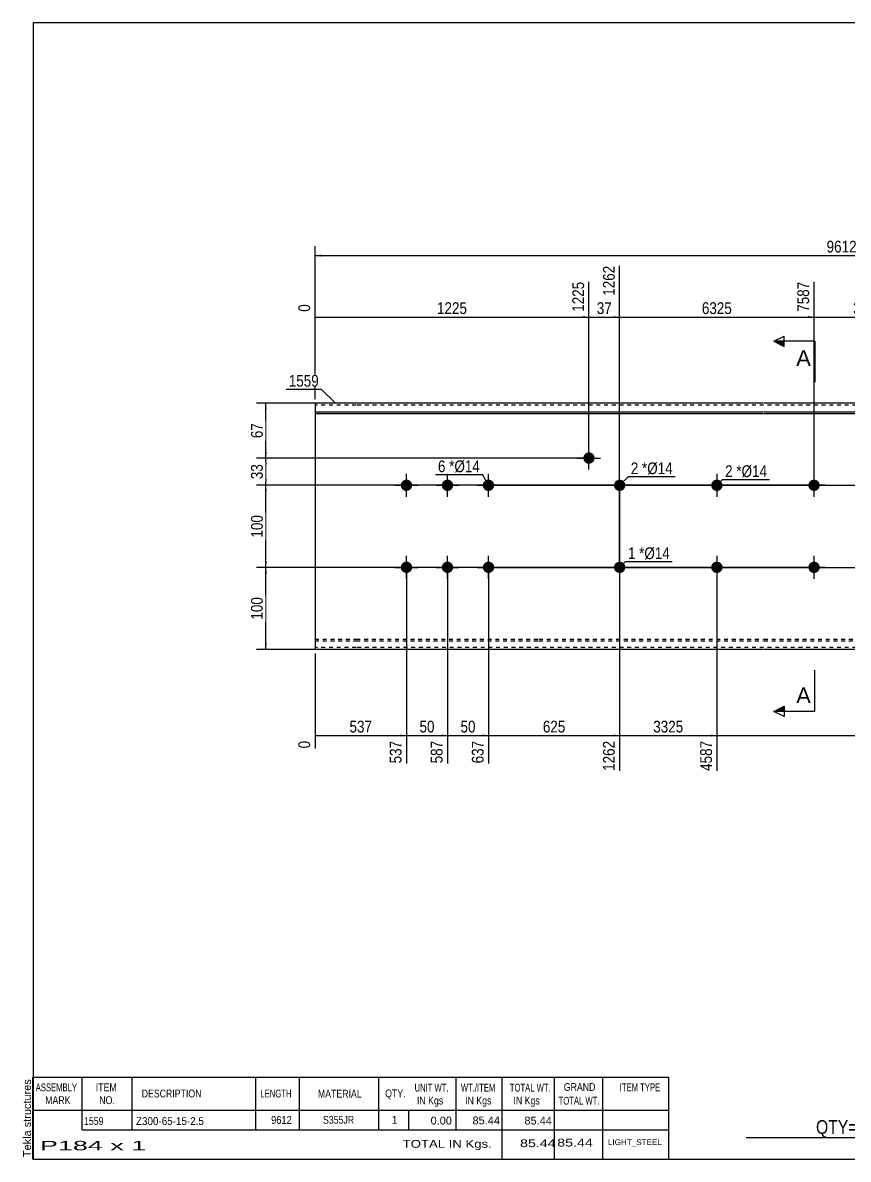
# Model space of a CAD drawing. Header units: millimetres. Extents: x -71 to 331, y -154 to 123.
# Drawn here: x -71.3 to 130, y -154.3 to 122.8 of the extents above; entities that cross this region are included whole.
import ezdxf

# ---------------------------------------------------------------- set-up
doc = ezdxf.new("R2010")
doc.units = ezdxf.units.MM
doc.linetypes.add('DXK_LINE_DOT1', pattern=[1.8814, 0.9407, -0.9407])
doc.styles.add('Arial', font='ARIAL.TTF', dxfattribs={"height": 0.2})
doc.styles.add('Arial Narrow', font='ARIALN.TTF', dxfattribs={"height": 0.2})

# ---------------------------------------------------------------- blocks, each defined once
blk = doc.blocks.new('Unknown-627192274-2024')
at = {"color": 5, "linetype": 'Continuous'}
for p, q in [((331.25, 122.75), (-68.75, 122.75)), ((-68.75, 122.75), (-68.75, -154.25)), ((331.25, -154.25), (331.25, 122.75)), ((-68.75, -154.25), (331.25, -154.25))]:
    blk.add_line(p, q, dxfattribs=at)
at = {"color": 174, "linetype": 'Continuous', "style": 'Arial'}
blk.add_text('Tekla structures', height=1.9102, rotation=90, dxfattribs=at).set_placement((-69.25, -153.75))
blk = doc.blocks.new('Part-627192274-1218 - 1203')
at = {"color": 2, "linetype": 'Continuous'}
for p, q in [((0, 30), (0, -30)), ((10, 30), (0, 30)), ((0, 27.88), (10, 27.88)), ((54.49, 30), (10.1, 30)), ((10.1, 27.88), (54.49, 27.88)), ((86.46, 30), (54.59, 30)), ((54.59, 27.88), (86.46, 27.88)), ((109.36, 30), (86.56, 30)), ((86.56, 27.88), (109.36, 27.88)), ((133.85, 30), (109.46, 30)), ((109.46, 27.88), (133.85, 27.88)), ((164.41, 30), (133.95, 30)), ((133.95, 27.88), (164.41, 27.88)), ((208.9, 30), (164.51, 30)), ((164.51, 27.88), (208.9, 27.88)), ((239.47, 30), (209, 30)), ((209, 27.88), (239.47, 27.88)), ((256.76, 30), (239.57, 30)), ((239.57, 27.88), (256.76, 27.88)), ((256.76, 27.88), (256.76, 30)), ((256.76, -30), (256.76, 27.88)), ((0, 27.53), (10, 27.53)), ((10.1, 27.53), (54.49, 27.53)), ((54.59, 27.53), (86.46, 27.53)), ((86.56, 27.53), (109.36, 27.53)), ((109.46, 27.53), (133.85, 27.53)), ((133.95, 27.53), (164.41, 27.53)), ((164.51, 27.53), (208.9, 27.53)), ((209, 27.53), (239.47, 27.53)), ((239.57, 27.53), (256.76, 27.53)), ((10, -30), (0, -30)), ((54.49, -30), (10.1, -30)), ((86.46, -30), (54.59, -30)), ((109.36, -30), (86.56, -30)), ((133.85, -30), (109.46, -30)), ((164.41, -30), (133.95, -30)), ((208.9, -30), (164.51, -30)), ((239.47, -30), (209, -30)), ((256.76, -30), (239.57, -30))]:
    blk.add_line(p, q, dxfattribs=at)
at = {"color": 7, "linetype": 'DXK_LINE_DOT1'}
for p, q in [((10, 29.5), (0, 29.5)), ((54.49, 29.5), (10.1, 29.5)), ((86.46, 29.5), (54.59, 29.5)), ((109.36, 29.5), (86.56, 29.5)), ((133.85, 29.5), (109.46, 29.5)), ((164.41, 29.5), (133.95, 29.5)), ((208.9, 29.5), (164.51, 29.5)), ((239.47, 29.5), (209, 29.5)), ((256.76, 29.5), (239.57, 29.5)), ((0, -27.53), (10, -27.53)), ((10.1, -27.53), (54.49, -27.53)), ((54.59, -27.53), (86.46, -27.53)), ((86.56, -27.53), (109.36, -27.53)), ((109.46, -27.53), (133.85, -27.53)), ((133.95, -27.53), (164.41, -27.53)), ((164.51, -27.53), (208.9, -27.53)), ((209, -27.53), (239.47, -27.53)), ((239.57, -27.53), (256.76, -27.53)), ((0, -27.88), (10, -27.88)), ((10, -29.5), (0, -29.5)), ((10.1, -27.88), (54.49, -27.88)), ((54.49, -29.5), (10.1, -29.5)), ((54.59, -27.88), (86.46, -27.88)), ((86.46, -29.5), (54.59, -29.5)), ((86.56, -27.88), (109.36, -27.88)), ((109.36, -29.5), (86.56, -29.5)), ((109.46, -27.88), (133.85, -27.88)), ((133.85, -29.5), (109.46, -29.5)), ((133.95, -27.88), (164.41, -27.88)), ((164.41, -29.5), (133.95, -29.5)), ((164.51, -27.88), (208.9, -27.88)), ((208.9, -29.5), (164.51, -29.5)), ((209, -27.88), (239.47, -27.88)), ((239.47, -29.5), (209, -29.5)), ((239.57, -27.88), (256.76, -27.88)), ((256.76, -29.5), (239.57, -29.5))]:
    blk.add_line(p, q, dxfattribs=at)
blk = doc.blocks.new('Bolt-627192274-1219 - 1203')
at = {"linetype": 'Continuous'}
for points in [[(20.89, 10, -1), (23.69, 10, -1)], [(30.89, 10, -1), (33.69, 10, -1)], [(40.89, 10, -1), (43.69, 10, -1)], [(20.89, -10, -1), (23.69, -10, -1)], [(30.89, -10, -1), (33.69, -10, -1)], [(40.89, -10, -1), (43.69, -10, -1)]]:
    blk.add_hatch(color=3, dxfattribs=at).paths.add_polyline_path(points)
at = {"color": 3, "linetype": 'Continuous'}
for p, q in [((22.29, 7.2), (22.29, 12.8)), ((32.29, 7.2), (32.29, 12.8)), ((42.29, 7.2), (42.29, 12.8)), ((19.49, 10), (25.09, 10)), ((29.49, 10), (35.09, 10)), ((39.49, 10), (45.09, 10)), ((22.29, -12.8), (22.29, -7.2)), ((32.29, -12.8), (32.29, -7.2)), ((42.29, -12.8), (42.29, -7.2)), ((19.49, -10), (25.09, -10)), ((29.49, -10), (35.09, -10)), ((39.49, -10), (45.09, -10))]:
    blk.add_line(p, q, dxfattribs=at)
blk = doc.blocks.new('Bolt-627192274-1220 - 1203')
at = {"linetype": 'Continuous'}
blk.add_hatch(color=3, dxfattribs=at).paths.add_polyline_path([(65.38, 16.64, -1), (68.18, 16.64, -1)])
at = {"color": 3, "linetype": 'Continuous'}
for p, q in [((66.78, 13.84), (66.78, 19.44)), ((63.98, 16.64), (69.58, 16.64))]:
    blk.add_line(p, q, dxfattribs=at)
blk = doc.blocks.new('Bolt-627192274-1225 - 1203')
at = {"linetype": 'Continuous'}
for points in [[(99.36, 10, -1), (96.56, 10, -1)], [(99.36, -10, -1), (96.56, -10, -1)]]:
    blk.add_hatch(color=3, dxfattribs=at).paths.add_polyline_path(points)
at = {"color": 3, "linetype": 'Continuous'}
for p, q in [((97.96, 12.8), (97.96, 7.2)), ((100.76, 10), (95.16, 10)), ((97.96, -7.2), (97.96, -12.8)), ((100.76, -10), (95.16, -10))]:
    blk.add_line(p, q, dxfattribs=at)
blk = doc.blocks.new('Bolt-627192274-1229 - 1203')
at = {"linetype": 'Continuous'}
for points in [[(120.25, 10, -1), (123.05, 10, -1)], [(250.36, 10, -1), (253.16, 10, -1)]]:
    blk.add_hatch(color=3, dxfattribs=at).paths.add_polyline_path(points)
at = {"color": 3, "linetype": 'Continuous'}
for p, q in [((121.65, 7.2), (121.65, 12.8)), ((251.76, 7.2), (251.76, 12.8)), ((124.45, 10), (118.85, 10)), ((254.56, 10), (248.96, 10))]:
    blk.add_line(p, q, dxfattribs=at)
blk = doc.blocks.new('Bolt-627192274-1230 - 1203')
at = {"linetype": 'Continuous'}
for points in [[(120.25, -10, -1), (123.05, -10, -1)], [(250.36, -10, -1), (253.16, -10, -1)]]:
    blk.add_hatch(color=3, dxfattribs=at).paths.add_polyline_path(points)
at = {"color": 3, "linetype": 'Continuous'}
for p, q in [((121.65, -12.8), (121.65, -7.2)), ((251.76, -12.8), (251.76, -7.2)), ((124.45, -10), (118.85, -10)), ((254.56, -10), (248.96, -10))]:
    blk.add_line(p, q, dxfattribs=at)
blk = doc.blocks.new('Bolt-627192274-1231 - 1203')
at = {"linetype": 'Continuous'}
blk.add_hatch(color=3, dxfattribs=at).paths.add_polyline_path([(72.86, 10, -1), (75.66, 10, -1)])
at = {"color": 3, "linetype": 'Continuous'}
for p, q in [((74.26, 7.2), (74.26, 12.8)), ((71.46, 10), (77.06, 10))]:
    blk.add_line(p, q, dxfattribs=at)
blk = doc.blocks.new('Bolt-627192274-1232 - 1203')
at = {"linetype": 'Continuous'}
blk.add_hatch(color=3, dxfattribs=at).paths.add_polyline_path([(75.66, -10, -1), (72.86, -10, -1)])
at = {"color": 3, "linetype": 'Continuous'}
for p, q in [((74.26, -7.2), (74.26, -12.8)), ((77.06, -10), (71.46, -10))]:
    blk.add_line(p, q, dxfattribs=at)
blk = doc.blocks.new('StraightDimension-627192274-1328 - 1203')
at = {"linetype": 'Continuous'}
blk.add_hatch(color=7, dxfattribs=at).paths.add_polyline_path([(96.46, -50.75), (97.96, -51), (96.46, -51.25)])
at = {"color": 7, "linetype": 'Continuous'}
for p, q in [((74.26, 9), (74.26, -59.61)), ((97.96, -11), (97.96, -59.61)), ((74.26, -51), (97.96, -51))]:
    blk.add_line(p, q, dxfattribs=at)
at = {"color": 0}
blk.add_wipeout([(90.37, -50.85), (90.37, -46.65), (81.85, -46.65), (81.85, -50.85)], dxfattribs=at)
at = {"color": 0, "linetype": 'Continuous'}
blk.add_wipeout([(97.36, -51.7), (93.16, -51.7), (93.16, -60.21), (97.36, -60.21)], dxfattribs=at)
at = {"color": 3, "style": 'Arial Narrow'}
blk.add_text('3325', height=2.863, dxfattribs=at).set_placement((82.45, -50.25))
at = {"color": 3, "linetype": 'Continuous', "style": 'Arial Narrow'}
blk.add_text('4587', height=2.863, rotation=90.0002, dxfattribs=at).set_placement((96.76, -59.61))
blk = doc.blocks.new('StraightDimension-627192274-1279 - 1203')
at = {"linetype": 'Continuous'}
blk.add_hatch(color=7, dxfattribs=at).paths.add_polyline_path([(120.15, 51.25), (121.65, 51), (120.15, 50.75)])
at = {"color": 7, "linetype": 'Continuous'}
for p, q in [((74.26, -9), (74.26, 63.51)), ((121.65, 11), (121.65, 59.61)), ((74.26, 51), (121.65, 51))]:
    blk.add_line(p, q, dxfattribs=at)
at = {"color": 0, "linetype": 'Continuous'}
blk.add_wipeout([(121.05, 60.21), (116.85, 60.21), (116.85, 51.7), (121.05, 51.7)], dxfattribs=at)
at = {"color": 0}
blk.add_wipeout([(102.21, 51.15), (102.21, 55.35), (93.7, 55.35), (93.7, 51.15)], dxfattribs=at)
at = {"color": 3, "linetype": 'Continuous', "style": 'Arial Narrow'}
blk.add_text('7587', height=2.863, rotation=90.0002, dxfattribs=at).set_placement((120.45, 52.3))
at = {"color": 3, "style": 'Arial Narrow'}
blk.add_text('6325', height=2.863, dxfattribs=at).set_placement((94.3, 51.75))
blk = doc.blocks.new('StraightDimension-627192274-1353 - 1203')
at = {"linetype": 'Continuous'}
for points in [[(266.75, 8.5), (267, 10), (267.25, 8.5)], [(267.25, -8.5), (267, -10), (266.75, -8.5)]]:
    blk.add_hatch(color=7, dxfattribs=at).paths.add_polyline_path(points)
at = {"color": 7, "linetype": 'Continuous'}
for p, q in [((43.29, 10), (269.4, 10)), ((267, -10), (267, 10)), ((43.29, -10), (269.4, -10))]:
    blk.add_line(p, q, dxfattribs=at)
at = {"color": 0}
blk.add_wipeout([(266.85, 3.34), (262.65, 3.34), (262.65, -3.34), (266.85, -3.34)], dxfattribs=at)
at = {"color": 3, "style": 'Arial Narrow'}
blk.add_text('100', height=2.863, rotation=90.0002, dxfattribs=at).set_placement((266.25, -2.74))
blk = doc.blocks.new('StraightDimension-627192274-1280 - 1203')
at = {"linetype": 'Continuous'}
blk.add_hatch(color=7, dxfattribs=at).paths.add_polyline_path([(72.76, 51.25), (74.26, 51), (72.76, 50.75)])
at = {"color": 7, "linetype": 'Continuous'}
for p, q in [((74.26, -9), (74.26, 63.51)), ((66.78, 17.64), (66.78, 59.61)), ((66.78, 51), (74.26, 51))]:
    blk.add_line(p, q, dxfattribs=at)
at = {"color": 0}
blk.add_wipeout([(72.95, 51.15), (72.95, 55.35), (68.09, 55.35), (68.09, 51.15)], dxfattribs=at)
at = {"color": 0, "linetype": 'Continuous'}
blk.add_wipeout([(73.66, 64.11), (69.46, 64.11), (69.46, 55.6), (73.66, 55.6)], dxfattribs=at)
at = {"color": 3, "linetype": 'Continuous', "style": 'Arial Narrow'}
blk.add_text('1262', height=2.863, rotation=90.0002, dxfattribs=at).set_placement((73.06, 56.2))
at = {"color": 3, "style": 'Arial Narrow'}
blk.add_text('37', height=2.863, dxfattribs=at).set_placement((68.69, 51.75))
blk = doc.blocks.new('StraightDimension-627192274-1354 - 1203')
at = {"linetype": 'Continuous'}
for points in [[(266.75, -11.5), (267, -10), (267.25, -11.5)], [(267.25, -28.5), (267, -30), (266.75, -28.5)]]:
    blk.add_hatch(color=7, dxfattribs=at).paths.add_polyline_path(points)
at = {"color": 7, "linetype": 'Continuous'}
for p, q in [((43.29, -10), (269.4, -10)), ((267, -30), (267, -10)), ((257.76, -30), (269.4, -30))]:
    blk.add_line(p, q, dxfattribs=at)
at = {"color": 0}
blk.add_wipeout([(266.85, -16.66), (262.65, -16.66), (262.65, -23.34), (266.85, -23.34)], dxfattribs=at)
at = {"color": 3, "style": 'Arial Narrow'}
blk.add_text('100', height=2.863, rotation=90.0002, dxfattribs=at).set_placement((266.25, -22.74))
blk = doc.blocks.new('StraightDimension-627192274-1395 - 1203')
at = {"linetype": 'Continuous'}
for points in [[(1.5, 65.75), (0, 66), (1.5, 66.25)], [(255.26, 66.25), (256.76, 66), (255.26, 65.75)]]:
    blk.add_hatch(color=7, dxfattribs=at).paths.add_polyline_path(points)
at = {"color": 7, "linetype": 'Continuous'}
for p, q in [((0, 31), (0, 68.25)), ((256.76, 31), (256.76, 68.25)), ((0, 66), (256.76, 66))]:
    blk.add_line(p, q, dxfattribs=at)
at = {"color": 0}
blk.add_wipeout([(132.64, 66.15), (132.64, 70.35), (124.12, 70.35), (124.12, 66.15)], dxfattribs=at)
at = {"color": 3, "style": 'Arial Narrow'}
blk.add_text('9612', height=2.863, dxfattribs=at).set_placement((124.72, 66.75))
blk = doc.blocks.new('StraightDimension-627192274-1331 - 1203')
at = {"linetype": 'Continuous'}
blk.add_hatch(color=7, dxfattribs=at).paths.add_polyline_path([(30.79, -50.75), (32.29, -51), (30.79, -51.25)])
at = {"color": 7, "linetype": 'Continuous'}
for p, q in [((22.29, -11), (22.29, -57.78)), ((32.29, -11), (32.29, -57.78)), ((22.29, -51), (32.29, -51))]:
    blk.add_line(p, q, dxfattribs=at)
at = {"color": 0}
blk.add_wipeout([(29.72, -50.85), (29.72, -46.65), (24.87, -46.65), (24.87, -50.85)], dxfattribs=at)
at = {"color": 3, "style": 'Arial Narrow'}
blk.add_text('50', height=2.863, dxfattribs=at).set_placement((25.47, -50.25))
at = {"color": 0, "linetype": 'Continuous'}
blk.add_wipeout([(31.69, -51.7), (27.49, -51.7), (27.49, -58.38), (31.69, -58.38)], dxfattribs=at)
at = {"color": 3, "linetype": 'Continuous', "style": 'Arial Narrow'}
blk.add_text('587', height=2.863, rotation=90.0002, dxfattribs=at).set_placement((31.09, -57.78))
blk = doc.blocks.new('StraightDimension-627192274-1281 - 1203')
at = {"linetype": 'Continuous'}
blk.add_hatch(color=7, dxfattribs=at).paths.add_polyline_path([(65.28, 51.25), (66.78, 51), (65.28, 50.75)])
at = {"color": 7, "linetype": 'Continuous'}
for p, q in [((66.78, 17.64), (66.78, 59.61)), ((0, 31), (0, 54.13)), ((0, 51), (66.78, 51))]:
    blk.add_line(p, q, dxfattribs=at)
at = {"color": 0, "linetype": 'Continuous'}
for points in [[(66.18, 60.21), (61.98, 60.21), (61.98, 51.7), (66.18, 51.7)], [(-0.6, 54.73), (-4.8, 54.73), (-4.8, 51.7), (-0.6, 51.7)]]:
    blk.add_wipeout(points, dxfattribs=at)
at = {"color": 0}
blk.add_wipeout([(37.65, 51.15), (37.65, 55.35), (29.13, 55.35), (29.13, 51.15)], dxfattribs=at)
at = {"color": 3, "linetype": 'Continuous', "style": 'Arial Narrow'}
for s, height, p in [('1225', 2.863, (65.58, 52.3)), ('0', 2.86, (-1.2, 52.3))]:
    blk.add_text(s, height=height, rotation=90.0002, dxfattribs=at).set_placement(p)
at = {"color": 3, "style": 'Arial Narrow'}
blk.add_text('1225', height=2.863, dxfattribs=at).set_placement((29.73, 51.75))
blk = doc.blocks.new('StraightDimension-627192274-1330 - 1203')
at = {"linetype": 'Continuous'}
blk.add_hatch(color=7, dxfattribs=at).paths.add_polyline_path([(40.79, -50.75), (42.29, -51), (40.79, -51.25)])
at = {"color": 7, "linetype": 'Continuous'}
for p, q in [((32.29, -11), (32.29, -57.78)), ((42.29, -11), (42.29, -57.78)), ((32.29, -51), (42.29, -51))]:
    blk.add_line(p, q, dxfattribs=at)
at = {"color": 0}
blk.add_wipeout([(39.72, -50.85), (39.72, -46.65), (34.87, -46.65), (34.87, -50.85)], dxfattribs=at)
at = {"color": 3, "style": 'Arial Narrow'}
blk.add_text('50', height=2.863, dxfattribs=at).set_placement((35.47, -50.25))
at = {"color": 0, "linetype": 'Continuous'}
blk.add_wipeout([(41.69, -51.7), (37.49, -51.7), (37.49, -58.38), (41.69, -58.38)], dxfattribs=at)
at = {"color": 3, "linetype": 'Continuous', "style": 'Arial Narrow'}
blk.add_text('637', height=2.863, rotation=90.0002, dxfattribs=at).set_placement((41.09, -57.78))
blk = doc.blocks.new('StraightDimension-627192274-1278 - 1203')
at = {"linetype": 'Continuous'}
blk.add_hatch(color=7, dxfattribs=at).paths.add_polyline_path([(144.64, 51.25), (146.14, 51), (144.64, 50.75)])
at = {"color": 7, "linetype": 'Continuous'}
for p, q in [((121.65, 11), (121.65, 59.61)), ((146.14, 11), (146.14, 59.61)), ((121.65, 51), (146.14, 51))]:
    blk.add_line(p, q, dxfattribs=at)
at = {"color": 0, "linetype": 'Continuous'}
blk.add_wipeout([(145.54, 60.21), (141.34, 60.21), (141.34, 51.7), (145.54, 51.7)], dxfattribs=at)
at = {"color": 0}
blk.add_wipeout([(137.24, 51.15), (137.24, 55.35), (130.55, 55.35), (130.55, 51.15)], dxfattribs=at)
at = {"color": 3, "linetype": 'Continuous', "style": 'Arial Narrow'}
blk.add_text('7912', height=2.863, rotation=90.0002, dxfattribs=at).set_placement((144.94, 52.3))
at = {"color": 3, "style": 'Arial Narrow'}
blk.add_text('325', height=2.863, dxfattribs=at).set_placement((131.15, 51.75))
blk = doc.blocks.new('StraightDimension-627192274-1327 - 1203')
at = {"linetype": 'Continuous'}
blk.add_hatch(color=7, dxfattribs=at).paths.add_polyline_path([(255.26, -50.75), (256.76, -51), (255.26, -51.25)])
at = {"color": 7, "linetype": 'Continuous'}
for p, q in [((97.96, -11), (97.96, -59.61)), ((256.76, -31), (256.76, -59.61)), ((97.96, -51), (256.76, -51))]:
    blk.add_line(p, q, dxfattribs=at)
at = {"color": 0}
blk.add_wipeout([(181.61, -50.85), (181.61, -46.65), (173.1, -46.65), (173.1, -50.85)], dxfattribs=at)
at = {"color": 0, "linetype": 'Continuous'}
blk.add_wipeout([(256.16, -51.7), (251.96, -51.7), (251.96, -60.21), (256.16, -60.21)], dxfattribs=at)
at = {"color": 3, "style": 'Arial Narrow'}
blk.add_text('5025', height=2.863, dxfattribs=at).set_placement((173.7, -50.25))
at = {"color": 3, "linetype": 'Continuous', "style": 'Arial Narrow'}
blk.add_text('9612', height=2.863, rotation=90.0002, dxfattribs=at).set_placement((255.56, -59.61))
blk = doc.blocks.new('StraightDimension-627192274-1329 - 1203')
at = {"linetype": 'Continuous'}
blk.add_hatch(color=7, dxfattribs=at).paths.add_polyline_path([(72.76, -50.75), (74.26, -51), (72.76, -51.25)])
at = {"color": 7, "linetype": 'Continuous'}
for p, q in [((74.26, 9), (74.26, -59.61)), ((42.29, -11), (42.29, -57.78)), ((42.29, -51), (74.26, -51))]:
    blk.add_line(p, q, dxfattribs=at)
at = {"color": 0}
blk.add_wipeout([(61.62, -50.85), (61.62, -46.65), (54.94, -46.65), (54.94, -50.85)], dxfattribs=at)
at = {"color": 0, "linetype": 'Continuous'}
blk.add_wipeout([(73.66, -51.7), (69.46, -51.7), (69.46, -60.21), (73.66, -60.21)], dxfattribs=at)
at = {"color": 3, "style": 'Arial Narrow'}
blk.add_text('625', height=2.863, dxfattribs=at).set_placement((55.54, -50.25))
at = {"color": 3, "linetype": 'Continuous', "style": 'Arial Narrow'}
blk.add_text('1262', height=2.863, rotation=90.0002, dxfattribs=at).set_placement((73.06, -59.61))
blk = doc.blocks.new('StraightDimension-627192274-1332 - 1203')
at = {"linetype": 'Continuous'}
blk.add_hatch(color=7, dxfattribs=at).paths.add_polyline_path([(20.79, -50.75), (22.29, -51), (20.79, -51.25)])
at = {"color": 7, "linetype": 'Continuous'}
for p, q in [((22.29, -11), (22.29, -57.78)), ((0, -31), (0, -54.13)), ((0, -51), (22.29, -51))]:
    blk.add_line(p, q, dxfattribs=at)
at = {"color": 0}
blk.add_wipeout([(14.49, -50.85), (14.49, -46.65), (7.8, -46.65), (7.8, -50.85)], dxfattribs=at)
at = {"color": 0, "linetype": 'Continuous'}
for points in [[(-0.6, -51.7), (-4.8, -51.7), (-4.8, -54.73), (-0.6, -54.73)], [(21.69, -51.7), (17.49, -51.7), (17.49, -58.38), (21.69, -58.38)]]:
    blk.add_wipeout(points, dxfattribs=at)
at = {"color": 3, "style": 'Arial Narrow'}
blk.add_text('537', height=2.863, dxfattribs=at).set_placement((8.4, -50.25))
at = {"color": 3, "linetype": 'Continuous', "style": 'Arial Narrow'}
for s, height, p in [('0', 2.86, (-1.2, -54.13)), ('537', 2.863, (21.09, -57.78))]:
    blk.add_text(s, height=height, rotation=90.0002, dxfattribs=at).set_placement(p)
blk = doc.blocks.new('StraightDimension-627192274-1352 - 1203')
at = {"linetype": 'Continuous'}
for points in [[(266.75, 16.44), (267, 17.94), (267.25, 16.44)], [(267.25, 11.5), (267, 10), (266.75, 11.5)]]:
    blk.add_hatch(color=7, dxfattribs=at).paths.add_polyline_path(points)
at = {"color": 7, "linetype": 'Continuous'}
for p, q in [((222.19, 17.94), (269.4, 17.94)), ((267, 10), (267, 17.94)), ((43.29, 10), (269.4, 10))]:
    blk.add_line(p, q, dxfattribs=at)
at = {"color": 0}
blk.add_wipeout([(266.85, 16.4), (262.65, 16.4), (262.65, 11.54), (266.85, 11.54)], dxfattribs=at)
at = {"color": 3, "style": 'Arial Narrow'}
blk.add_text('40', height=2.863, rotation=90.0002, dxfattribs=at).set_placement((266.25, 12.14))
blk = doc.blocks.new('StraightDimension-627192274-1371 - 1203')
at = {"linetype": 'Continuous'}
for points in [[(-12.25, 28.5), (-12, 30), (-11.75, 28.5)], [(-11.75, 18.14), (-12, 16.64), (-12.25, 18.14)]]:
    blk.add_hatch(color=7, dxfattribs=at).paths.add_polyline_path(points)
at = {"color": 7, "linetype": 'Continuous'}
for p, q in [((21.29, 30), (-14.25, 30)), ((-12, 16.64), (-12, 30)), ((65.78, 16.64), (-14.25, 16.64))]:
    blk.add_line(p, q, dxfattribs=at)
at = {"color": 0}
blk.add_wipeout([(-12.15, 25.75), (-16.35, 25.75), (-16.35, 20.89), (-12.15, 20.89)], dxfattribs=at)
at = {"color": 3, "style": 'Arial Narrow'}
blk.add_text('67', height=2.863, rotation=90.0002, dxfattribs=at).set_placement((-12.75, 21.49))
blk = doc.blocks.new('StraightDimension-627192274-1372 - 1203')
at = {"linetype": 'Continuous'}
for points in [[(-12.25, 15.14), (-12, 16.64), (-11.75, 15.14)], [(-11.75, 11.5), (-12, 10), (-12.25, 11.5)]]:
    blk.add_hatch(color=7, dxfattribs=at).paths.add_polyline_path(points)
at = {"color": 7, "linetype": 'Continuous'}
for p, q in [((65.78, 16.64), (-14.25, 16.64)), ((-12, 10), (-12, 16.64)), ((120.65, 10), (-14.25, 10))]:
    blk.add_line(p, q, dxfattribs=at)
at = {"color": 0}
blk.add_wipeout([(-12.15, 15.75), (-16.35, 15.75), (-16.35, 10.89), (-12.15, 10.89)], dxfattribs=at)
at = {"color": 3, "style": 'Arial Narrow'}
blk.add_text('33', height=2.863, rotation=90.0002, dxfattribs=at).set_placement((-12.75, 11.49))
blk = doc.blocks.new('StraightDimension-627192274-1373 - 1203')
at = {"linetype": 'Continuous'}
for points in [[(-12.25, 8.5), (-12, 10), (-11.75, 8.5)], [(-11.75, -8.5), (-12, -10), (-12.25, -8.5)]]:
    blk.add_hatch(color=7, dxfattribs=at).paths.add_polyline_path(points)
at = {"color": 7, "linetype": 'Continuous'}
for p, q in [((120.65, 10), (-14.25, 10)), ((-12, -10), (-12, 10)), ((120.65, -10), (-14.25, -10))]:
    blk.add_line(p, q, dxfattribs=at)
at = {"color": 0}
blk.add_wipeout([(-12.15, 3.34), (-16.35, 3.34), (-16.35, -3.34), (-12.15, -3.34)], dxfattribs=at)
at = {"color": 3, "style": 'Arial Narrow'}
blk.add_text('100', height=2.863, rotation=90.0002, dxfattribs=at).set_placement((-12.75, -2.74))
blk = doc.blocks.new('StraightDimension-627192274-1374 - 1203')
at = {"linetype": 'Continuous'}
for points in [[(-12.25, -11.5), (-12, -10), (-11.75, -11.5)], [(-11.75, -28.5), (-12, -30), (-12.25, -28.5)]]:
    blk.add_hatch(color=7, dxfattribs=at).paths.add_polyline_path(points)
at = {"color": 7, "linetype": 'Continuous'}
for p, q in [((120.65, -10), (-14.25, -10)), ((-12, -30), (-12, -10)), ((21.29, -30), (-14.25, -30))]:
    blk.add_line(p, q, dxfattribs=at)
at = {"color": 0}
blk.add_wipeout([(-12.15, -16.66), (-16.35, -16.66), (-16.35, -23.34), (-12.15, -23.34)], dxfattribs=at)
at = {"color": 3, "style": 'Arial Narrow'}
blk.add_text('100', height=2.863, rotation=90.0002, dxfattribs=at).set_placement((-12.75, -22.74))
blk = doc.blocks.new('CBS_BOM-627192274-2049')
at = {"color": 7, "linetype": 'Continuous'}
for p, q in [((-68.78, -142.28), (-68.78, -134.28)), ((-68.78, -134.28), (86.14, -134.28)), ((-56.78, -142.28), (-56.78, -134.28)), ((-44.59, -142.28), (-44.59, -134.28)), ((-14.43, -142.28), (-14.43, -134.28)), ((-3.75, -142.28), (-3.75, -134.28)), ((15.57, -142.28), (15.57, -134.28)), ((34.37, -142.28), (34.37, -134.28)), ((45.58, -142.28), (45.58, -134.28)), ((58.37, -142.28), (58.37, -134.28)), ((70.12, -142.28), (70.12, -134.28)), ((86.14, -134.29), (86.14, -142.27)), ((-68.78, -142.28), (86.14, -142.28)), ((-68.78, -147.08), (-68.78, -142.28)), ((-56.78, -147.08), (-56.78, -142.28)), ((-44.59, -147.08), (-44.59, -142.28)), ((-14.43, -147.08), (-14.43, -142.28)), ((-3.75, -147.08), (-3.75, -142.28)), ((15.57, -147.08), (15.57, -142.28)), ((22.83, -147.08), (22.83, -142.28)), ((34.37, -147.08), (34.37, -142.28)), ((45.58, -147.08), (45.58, -142.28)), ((58.37, -147.08), (58.37, -142.28)), ((70.14, -147.08), (70.14, -142.28)), ((86.14, -142.28), (86.14, -147.08)), ((-68.78, -154.28), (-68.78, -147.1)), ((-56.78, -147.08), (86.14, -147.08)), ((45.58, -154.28), (45.58, -147.1)), ((58.37, -154.28), (58.37, -147.1)), ((70.18, -154.28), (70.18, -147.1)), ((86.14, -147.08), (86.14, -154.28)), ((-68.78, -154.28), (86.14, -154.28))]:
    blk.add_line(p, q, dxfattribs=at)
at = {"color": 3, "linetype": 'Continuous', "style": 'Arial'}
for s, height, width, p in [('GRAND', 1.91, 0.8, (60.64, -137.62)), ('ASSEMBLY', 1.91, 0.7, (-68.1, -137.71)), ('ITEM', 1.91, 0.8, (-53.45, -137.71)), ('DESCRIPTION', 1.9102, 0.8, (-42.27, -139.21)), ('LENGTH', 1.91, 0.7, (-13.32, -139.21)), ('MATERIAL', 1.91, 0.8, (0.7, -139.26)), ('QTY.', 1.91, 0.8, (17.09, -139.18)), ('UNIT WT.', 1.91, 0.7, (24.26, -137.78)), ('WT./ITEM', 1.91, 0.7, (35.55, -137.78)), ('TOTAL WT.', 1.91, 0.7, (47.49, -137.78)), ('ITEM TYPE', 1.91, 0.7, (74.28, -137.7)), ('MARK', 1.91, 0.8, (-65.78, -140.84)), ('NO.', 1.91, 0.8, (-52.6, -140.84)), ('IN Kgs', 1.91, 0.8, (24.84, -140.92)), ('IN Kgs', 1.91, 0.8, (36.59, -140.92)), ('IN Kgs', 1.91, 0.8, (48.38, -140.92)), ('TOTAL WT.', 1.91, 0.7, (59.38, -140.96))]:
    blk.add_text(s, height=height, dxfattribs=dict(at, width=width)).set_placement(p)
at = {"color": 7, "linetype": 'Continuous', "style": 'Arial'}
for s, height, width, p in [('1559', 1.91, 0.8, (-56.32, -145.93)), ('Z300-65-15-2.5', 1.9102, 0.9, (-43.65, -145.93)), ('9612', 1.91, 0.85, (-10.71, -145.65)), ('S355JR', 1.91, 0.8, (1.94, -145.62))]:
    blk.add_text(s, height=height, dxfattribs=dict(at, width=width)).set_placement(p)
for s, p in [('1', (18.66, -145.62)), ('0.00', (28.17, -145.81)), ('85.44', (38.39, -145.78)), ('85.44', (51.06, -145.81))]:
    blk.add_text(s, height=1.91, dxfattribs=at).set_placement(p)
at = {"color": 6, "linetype": 'Continuous', "style": 'Arial'}
for s, height, width, p in [('TOTAL IN Kgs.', 1.9102, 1.2, (21.38, -151.48)), ('85.44', 1.91, 1.3, (49.97, -151.33)), ('85.44', 1.91, 1.3, (59.04, -151.17)), ('P184 x 1', 2.292, 2.05, (-67.06, -152.09))]:
    blk.add_text(s, height=height, dxfattribs=dict(at, width=width)).set_placement(p)
blk.add_text('LIGHT_STEEL', height=1.4135, dxfattribs=at).set_placement((71.39, -150.83))
blk = doc.blocks.new('CBS_CALLOFF-627192274-2050')
at = {"color": 7, "linetype": 'Continuous'}
blk.add_line((105.13, -148.98), (221.36, -149), dxfattribs=at)
at = {"color": 3, "linetype": 'Continuous', "style": 'Arial Narrow'}
blk.add_text('QTY= 1 Nos.      COLD FORMED     MKD : P184', height=3.3405, dxfattribs=at).set_placement((122.13, -148.09))
blk = doc.blocks.new('Mark-627192274-1431 - 1203')
at = {"color": 0}
blk.add_wipeout([(31.8, 13.2), (31.8, 16.2), (29.97, 16.2), (29.97, 13.2)], dxfattribs=at)
blk.add_wipeout([(31.8, 13.2), (31.8, 16.2), (29.97, 16.2), (29.97, 13.2)], dxfattribs=at)
blk.add_wipeout([(33.98, 13.2), (33.98, 16.2), (32.7, 16.2), (32.7, 13.2)], dxfattribs=at)
blk.add_wipeout([(33.98, 13.2), (33.98, 16.2), (32.7, 16.2), (32.7, 13.2)], dxfattribs=at)
at = {"color": 3, "style": 'Arial Narrow'}
blk.add_text('6', height=2.86, dxfattribs=at).set_placement((29.97, 13.2))
at = {"color": 0}
blk.add_wipeout([(40.19, 13.2), (40.19, 16.2), (33.98, 16.2), (33.98, 13.2)], dxfattribs=at)
blk.add_wipeout([(40.19, 13.2), (40.19, 16.2), (33.98, 16.2), (33.98, 13.2)], dxfattribs=at)
at = {"color": 7, "linetype": 'Continuous'}
for p in [(29.37, 12.6), (42.29, 10)]:
    blk.add_line(p, (40.79, 12.6), dxfattribs=at)
at = {"color": 3, "style": 'Arial Narrow'}
for s, height, p in [('*', 2.86, (32.7, 13.2)), ('Ø14', 2.863, (33.98, 13.2))]:
    blk.add_text(s, height=height, dxfattribs=at).set_placement(p)
blk = doc.blocks.new('Mark-627192274-1433 - 1203')
at = {"color": 0}
blk.add_wipeout([(101.8, 12.01), (101.8, 15.01), (99.97, 15.01), (99.97, 12.01)], dxfattribs=at)
blk.add_wipeout([(101.8, 12.01), (101.8, 15.01), (99.97, 15.01), (99.97, 12.01)], dxfattribs=at)
at = {"color": 7, "linetype": 'Continuous'}
blk.add_line((97.96, 10), (99.37, 11.41), dxfattribs=at)
at = {"color": 0}
blk.add_wipeout([(103.98, 12.01), (103.98, 15.01), (102.7, 15.01), (102.7, 12.01)], dxfattribs=at)
blk.add_wipeout([(103.98, 12.01), (103.98, 15.01), (102.7, 15.01), (102.7, 12.01)], dxfattribs=at)
at = {"color": 3, "style": 'Arial Narrow'}
blk.add_text('2', height=2.86, dxfattribs=at).set_placement((99.97, 12.01))
at = {"color": 0}
blk.add_wipeout([(110.19, 12.01), (110.19, 15.01), (103.98, 15.01), (103.98, 12.01)], dxfattribs=at)
blk.add_wipeout([(110.19, 12.01), (110.19, 15.01), (103.98, 15.01), (103.98, 12.01)], dxfattribs=at)
at = {"color": 7, "linetype": 'Continuous'}
blk.add_line((99.37, 11.41), (110.79, 11.41), dxfattribs=at)
at = {"color": 3, "style": 'Arial Narrow'}
for s, height, p in [('*', 2.86, (102.7, 12.01)), ('Ø14', 2.863, (103.98, 12.01))]:
    blk.add_text(s, height=height, dxfattribs=at).set_placement(p)
blk = doc.blocks.new('SectionMark-627192274-1268 - 1203')
at = {"linetype": 'Continuous'}
for points in [[(114.36, 45.1), (114.36, 43.85), (111.86, 45.1)], [(114.36, -43.85), (114.36, -45.1), (111.86, -45.1)]]:
    blk.add_hatch(color=30, dxfattribs=at).paths.add_polyline_path(points)
at = {"color": 30, "linetype": 'Continuous'}
for p, q in [((111.86, 45.1), (114.36, 46.35)), ((121.86, 45.1), (111.86, 45.1)), ((111.86, 45.1), (114.36, 43.85)), ((114.36, 43.85), (114.36, 46.35)), ((111.86, -45.1), (114.36, -43.85)), ((114.36, -43.85), (114.36, -46.35)), ((121.86, -45.1), (111.86, -45.1)), ((114.36, -46.35), (111.86, -45.1))]:
    blk.add_line(p, q, dxfattribs=at)
at = {"color": 0, "linetype": 'Continuous'}
for points in [[(120.86, 39.1), (120.86, 43.1), (117.31, 43.1), (117.31, 39.1)], [(120.86, -43.1), (120.86, -39.1), (117.31, -39.1), (117.31, -43.1)]]:
    blk.add_wipeout(points, dxfattribs=at)
at = {"color": 30, "linetype": 'Continuous'}
for p, q in [((121.86, 45.1), (121.86, 35.1)), ((121.86, -45.1), (121.86, -35.1))]:
    blk.add_line(p, q, dxfattribs=at)
at = {"color": 96, "linetype": 'Continuous', "style": 'Arial'}
for p in [(117.31, 39.1), (117.31, -43.1)]:
    blk.add_text('A', height=3.82, dxfattribs=at).set_placement(p)
blk = doc.blocks.new('Mark-627192274-1398 - 1203')
at = {"color": 0}
blk.add_wipeout([(0.91, 34.04), (0.91, 37.04), (-6.4, 37.04), (-6.4, 34.04)], dxfattribs=at)
blk.add_wipeout([(0.91, 34.04), (0.91, 37.04), (-6.4, 37.04), (-6.4, 34.04)], dxfattribs=at)
at = {"color": 7, "linetype": 'Continuous'}
for p in [(-7, 33.44), (5.05, 29.9)]:
    blk.add_line(p, (1.51, 33.44), dxfattribs=at)
at = {"color": 3, "style": 'Arial Narrow'}
blk.add_text('1559', height=2.863, dxfattribs=at).set_placement((-6.4, 34.04))
blk = doc.blocks.new('MarkSet-627192274-1409 - 1203')
at = {"color": 0}
blk.add_wipeout([(78.81, 12.72), (78.81, 15.72), (76.98, 15.72), (76.98, 12.72)], dxfattribs=at)
blk.add_wipeout([(78.81, 12.72), (78.81, 15.72), (76.98, 15.72), (76.98, 12.72)], dxfattribs=at)
at = {"color": 7, "linetype": 'Continuous'}
blk.add_line((74.26, 10), (76.38, 12.12), dxfattribs=at)
at = {"color": 0}
blk.add_wipeout([(80.99, 12.72), (80.99, 15.72), (79.71, 15.72), (79.71, 12.72)], dxfattribs=at)
blk.add_wipeout([(80.99, 12.72), (80.99, 15.72), (79.71, 15.72), (79.71, 12.72)], dxfattribs=at)
at = {"color": 3, "style": 'Arial Narrow'}
blk.add_text('2', height=2.86, dxfattribs=at).set_placement((76.98, 12.72))
at = {"color": 0}
blk.add_wipeout([(87.2, 12.72), (87.2, 15.72), (80.99, 15.72), (80.99, 12.72)], dxfattribs=at)
blk.add_wipeout([(87.2, 12.72), (87.2, 15.72), (80.99, 15.72), (80.99, 12.72)], dxfattribs=at)
at = {"color": 7, "linetype": 'Continuous'}
blk.add_line((76.38, 12.12), (87.8, 12.12), dxfattribs=at)
at = {"color": 3, "style": 'Arial Narrow'}
for s, height, p in [('*', 2.86, (79.71, 12.72)), ('Ø14', 2.863, (80.99, 12.72))]:
    blk.add_text(s, height=height, dxfattribs=at).set_placement(p)
blk = doc.blocks.new('Mark-627192274-1434 - 1203')
at = {"color": 0}
blk.add_wipeout([(78.11, -7.99), (78.11, -4.99), (76.28, -4.99), (76.28, -7.99)], dxfattribs=at)
blk.add_wipeout([(78.11, -7.99), (78.11, -4.99), (76.28, -4.99), (76.28, -7.99)], dxfattribs=at)
at = {"color": 7, "linetype": 'Continuous'}
blk.add_line((74.26, -10), (75.68, -8.59), dxfattribs=at)
at = {"color": 0}
blk.add_wipeout([(80.28, -7.99), (80.28, -4.99), (79.01, -4.99), (79.01, -7.99)], dxfattribs=at)
blk.add_wipeout([(80.28, -7.99), (80.28, -4.99), (79.01, -4.99), (79.01, -7.99)], dxfattribs=at)
at = {"color": 3, "style": 'Arial Narrow'}
blk.add_text('1', height=2.86, dxfattribs=at).set_placement((76.28, -7.99))
at = {"color": 0}
blk.add_wipeout([(86.5, -7.99), (86.5, -4.99), (80.28, -4.99), (80.28, -7.99)], dxfattribs=at)
blk.add_wipeout([(86.5, -7.99), (86.5, -4.99), (80.28, -4.99), (80.28, -7.99)], dxfattribs=at)
at = {"color": 7, "linetype": 'Continuous'}
blk.add_line((75.68, -8.59), (87.1, -8.59), dxfattribs=at)
at = {"color": 3, "style": 'Arial Narrow'}
for s, height, p in [('*', 2.86, (79.01, -7.99)), ('Ø14', 2.863, (80.28, -7.99))]:
    blk.add_text(s, height=height, dxfattribs=at).set_placement(p)

msp = doc.modelspace()

# ---------------------------------------------------------------- block references
for name in ['Unknown-627192274-2024', 'Part-627192274-1218 - 1203', 'Bolt-627192274-1220 - 1203', 'Bolt-627192274-1219 - 1203', 'Bolt-627192274-1231 - 1203', 'Bolt-627192274-1225 - 1203', 'Bolt-627192274-1229 - 1203', 'Bolt-627192274-1232 - 1203', 'Bolt-627192274-1230 - 1203', 'CBS_BOM-627192274-2049', 'CBS_CALLOFF-627192274-2050']:
    msp.add_blockref(name, (0, 0))

# ---------------------------------------------------------------- next in the draw order: block references
for name in ['StraightDimension-627192274-1328 - 1203', 'StraightDimension-627192274-1331 - 1203']:
    msp.add_blockref(name, (0, 0))

# ---------------------------------------------------------------- next in the draw order: block references
for name in ['StraightDimension-627192274-1279 - 1203', 'StraightDimension-627192274-1332 - 1203']:
    msp.add_blockref(name, (0, 0))

# ---------------------------------------------------------------- next in the draw order: block references
msp.add_blockref('StraightDimension-627192274-1353 - 1203', (0, 0))

# ---------------------------------------------------------------- next in the draw order: block references
msp.add_blockref('StraightDimension-627192274-1280 - 1203', (0, 0))

# ---------------------------------------------------------------- next in the draw order: block references
for name in ['StraightDimension-627192274-1395 - 1203', 'StraightDimension-627192274-1354 - 1203']:
    msp.add_blockref(name, (0, 0))

# ---------------------------------------------------------------- next in the draw order: block references
for name in ['StraightDimension-627192274-1281 - 1203', 'StraightDimension-627192274-1278 - 1203', 'StraightDimension-627192274-1330 - 1203', 'StraightDimension-627192274-1327 - 1203']:
    msp.add_blockref(name, (0, 0))

# ---------------------------------------------------------------- next in the draw order: block references
msp.add_blockref('StraightDimension-627192274-1329 - 1203', (0, 0))

# ---------------------------------------------------------------- next in the draw order: block references
msp.add_blockref('StraightDimension-627192274-1352 - 1203', (0, 0))

# ---------------------------------------------------------------- next in the draw order: block references
msp.add_blockref('StraightDimension-627192274-1371 - 1203', (0, 0))

# ---------------------------------------------------------------- next in the draw order: block references
for name in ['Mark-627192274-1398 - 1203', 'StraightDimension-627192274-1372 - 1203']:
    msp.add_blockref(name, (0, 0))

# ---------------------------------------------------------------- next in the draw order: block references
msp.add_blockref('StraightDimension-627192274-1373 - 1203', (0, 0))

# ---------------------------------------------------------------- next in the draw order: block references
for name in ['Mark-627192274-1431 - 1203', 'MarkSet-627192274-1409 - 1203', 'Mark-627192274-1433 - 1203', 'StraightDimension-627192274-1374 - 1203']:
    msp.add_blockref(name, (0, 0))

# ---------------------------------------------------------------- next in the draw order: block references
for name in ['SectionMark-627192274-1268 - 1203', 'Mark-627192274-1434 - 1203']:
    msp.add_blockref(name, (0, 0))

doc.saveas('drawing.dxf')
